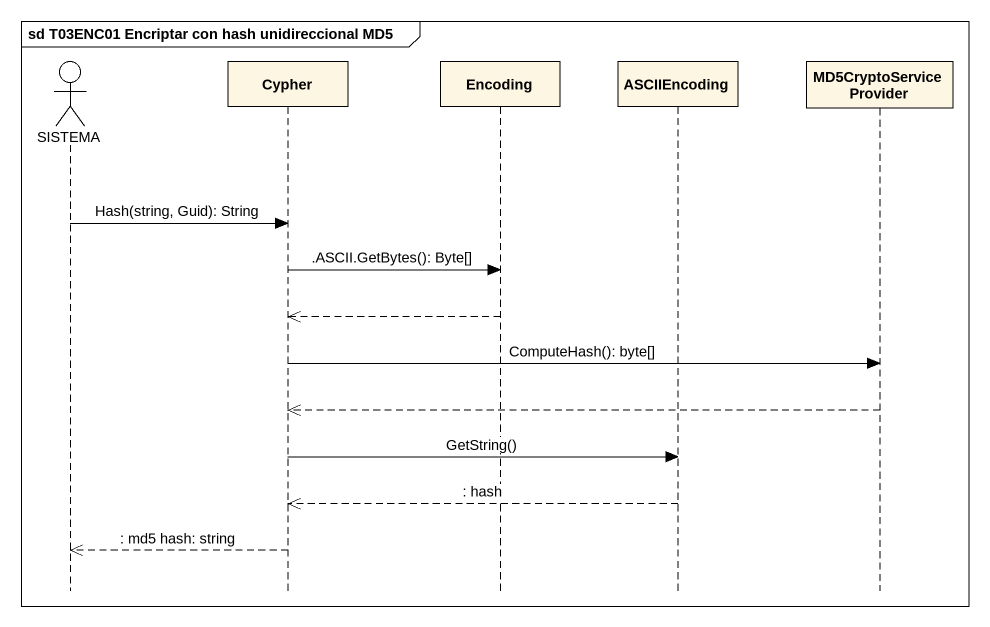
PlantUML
@startuml
mainframe sd T03ENC01 Encriptar con hash unidireccional MD5
hide footbox
actor SISTEMA
participant Cypher
participant Encoding
participant ASCIIEncoding
participant MD5CryptoServiceProvider

SISTEMA -> Cypher : Hash(string, Guid): String
Cypher -> Encoding : .ASCII.GetBytes(): Byte[]
Encoding -->> Cypher
Cypher -> MD5CryptoServiceProvider : ComputeHash(): byte[]
MD5CryptoServiceProvider -->> Cypher
Cypher -> ASCIIEncoding : GetString()
ASCIIEncoding -->> Cypher : : hash
Cypher -->> SISTEMA : : md5 hash: string
@enduml
